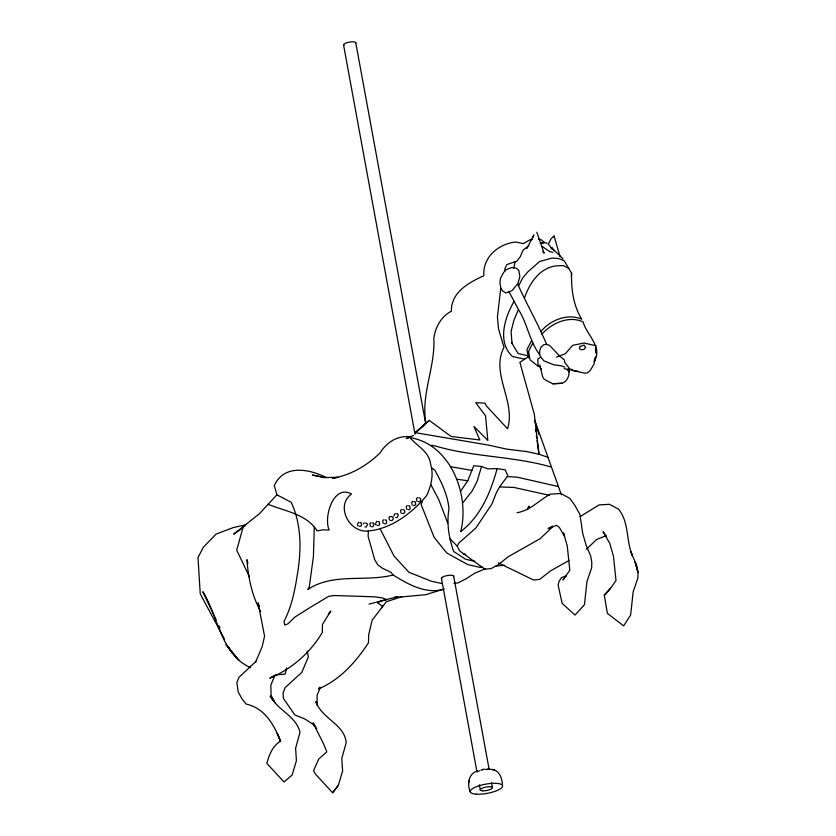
<?xml version="1.0" encoding="UTF-8"?>
<svg xmlns="http://www.w3.org/2000/svg" width="836" height="836" viewBox="0 0 836 836"><rect width="100%" height="100%" fill="white"/><g stroke="black" fill="none" stroke-linecap="round" stroke-linejoin="round"><path stroke-width="1.25" d="M314.284 527.255L313.416 556.577L309.31 586.747L307.836 589.474C333.198 572.555 364.998 582.211 393.077 575.001C407.498 583.873 424.563 593.8 442.004 589.673M571.469 276.476L571.542 273.09L564.195 260.759L558.72 258.575L552.042 258.063L539.638 261.511L527.746 271.961L522.678 277.949L518.56 286.069C527.568 305.746 538.29 324.431 546.629 344.432L549.482 345.331L559.556 355.927L564.478 359.992L564.666 362.364L569.87 369.01L572.305 369.554M470.302 792.037C466.906 784.387 468.411 773.593 477.398 770.938M468.756 783.018L468.85 780.531M413.486 435.525L406.191 438.618L409.17 437.521C450.123 443.226 470.083 494.494 460.751 531.55C480.846 516.23 490.68 492.111 497.148 468.62L505.216 469.863L507.849 475.809L499.531 486.939L496.187 493.146L492.038 503.794L475.799 528.091L458.839 543.003L457.229 546.201L459.633 550.903L484.932 569.232L491.15 568.564L498.287 564.666L508.445 556.588L540.014 538.76L552.951 526.544M410.601 438.315C417.885 446.727 429.432 451.879 430.644 464.461C433.988 474.764 431.062 486.071 426.642 495.612C412.263 512.886 391.488 528.843 368.394 530.965L368.122 536.409L374.706 559.681L377.757 564.749L382.125 568.083L391.154 572.461L393.077 575.001M564.937 367.14L560.935 365.729L553.787 364.799L543.902 360.849L540.798 357.129L539.586 354.558L539.816 350.336L541.028 347.034L543.996 344.599L546.629 344.432M474.806 561.322L465.694 559.294L453.666 551.509C448.796 537.82 446.539 523.064 448.974 508.633C447.615 494.766 441.523 482.184 434.825 470.187L431.773 467.909M500.774 288.169L502.739 291.064L505.968 292.976L512.04 290.625L517.933 283.519L519.846 276.58L518.863 270.456L516.324 268.178L511.256 267.625L505.958 269.861L503.575 272.536L500.471 278.304L499.918 282.599L500.774 288.169L497.42 316.917L498.538 328.976L504.024 347.316C490.178 373.587 516.188 401.364 507.536 428.784L486.709 406.244L484.838 403.13L475.736 402.701L485.538 415.837L487.827 440.447L473.97 426.485L479.812 439.987L451.106 436.476L429.202 420.341L415.482 432.693L488.255 445.055L506.961 449.193L526.837 451.586L539.001 454.282L547.967 457.292M513.795 267.907L515.112 261.783M393.819 516.052L395.083 513.482M286.508 667.943L285.201 674.098L275.566 674.945M533.211 237.236L533.838 234.895L526.826 248.574M315.559 726.568L312.998 722.847L323.427 743.538L326.792 751.846L318.725 759.036L313.542 770.625L315.496 774.178L332.644 792.768L338.34 785.276L342.614 771.011L341.809 758.461L346.198 742.608C344.557 724.112 321.578 718.657 315.904 701.592L316.938 704.518M497.148 468.62L487.816 468.85L481.557 466.488L477.137 481.243L472.33 490.701L462.998 502.635M460.521 491.401L467.752 480.752L473.803 465.704L481.557 466.488M320.23 687.683L317.053 695.374L317.283 705.5M509.009 291.795L518.466 309.529L513.879 320.313L511.089 331.526L512.008 343.366L518.174 353.555L526.69 355.446M255.576 662.122L262.17 646.667L264.563 636.133L258.073 602.808L259.442 606.403M422.431 501.443L421.125 504.474L434.02 537.067L444.585 550.412L447.375 553.39L468.087 564.708L480.24 567.404L482.685 567.195M514.077 301.315C504.975 317.063 496.772 341.893 512.447 356.512L524.611 359.208M524.444 298.128C529.387 283.383 539.784 267.447 556.672 265.838L563.401 265.587L568.835 268.534M527.526 509.573L529.219 506.114L527.788 508.257M532.804 343.126L528.561 351.444L530.034 359.804L538.123 366.21L540.558 366.753M548.228 244.279L551.091 238.73L554.069 236.013L560.089 256.694M381.425 608.075L382.731 606.299L377.663 602.934L380.495 601.136L386.786 599.516L381.906 597.855L374.622 596.82L334.097 595.514L328.632 596.361L311.326 606.737L294.815 617.114L288.054 623.792L284.731 625.067L284.021 621.367C291.336 607.26 294.596 592.024 297.01 576.495C301.378 551.896 302.005 525.384 291.2 502.3L276.873 494.797L274.312 485.444C284.282 464.064 309.006 468.944 326.479 477.575M332.644 792.768L338.34 785.276M319.78 687.213L318.411 688.948C339.98 679.887 355.917 661.976 368.467 642.8L368.686 634.66L372.125 620.228L386.263 601.763L401.949 596.664M531.623 340.618L526.952 349.647L528.373 357.902M328.329 613.875L330.784 611.053L322.477 624.408L322.268 632.549C310.041 652.989 291.743 668.967 269.777 678.153L274.929 675.227L270.854 685.123L271.073 695.238L274.971 702.564M610.27 588.345L604.282 595.127L607.406 613.384L623.646 625.882L630.668 614.909L633.134 591.982L637.899 577.958L637.993 572.367L636.833 566.066L630.647 551.227L632.403 555.689C625.882 540.505 629.435 522.584 618.525 509.155L609.36 504.307L599.004 504.934L580.236 516.554M276.873 494.797L259.359 513.806L233.672 534.12L241.04 529.157M427.133 422.473L429.202 420.341M540.787 331.599C550.37 320.094 567.435 313.009 581.783 319.206C573.214 305.453 571.207 289.005 571.542 273.09M358.613 522.228L357.348 524.789L358.069 525.98M363.273 523.89L364.308 522.887M370.933 522.646L369.888 523.66L370.39 526.398M376.722 521.33L375.458 523.9L376.179 525.092M383.734 519.699L382.7 520.713L383.201 523.461M401.614 509.437L400.569 510.451L401.071 513.189M407.236 505.519L406.202 506.532L406.704 509.281M412.765 501.36L411.72 502.373L412.232 505.122M417.488 497.608L416.443 498.622L416.945 501.36M586.433 549.231L596.726 539.408L605.233 536.106M541.832 334.181C551.823 323.114 568.553 315.329 583.047 321.85C586.694 335.163 603.174 346.94 594.124 361.58L595.587 356.909L593.873 364.433L589.986 370.85L587.468 372.908L584.563 373.138L572.409 370.442M255.962 661.318L238.897 677.421L236.849 682.646L238.25 692.114L242.304 699.304L246.181 704.121C264.803 708.029 274.041 724.885 280.52 741.145C272.64 745.942 269.056 754.918 266.862 763.383L284.01 781.973L292.13 775.024L296.404 760.76L295.61 748.21L299.988 732.357C296.446 716.274 277.521 710.151 270.153 696.033L274.281 701.634M532.553 239.357L529.449 240.068L523.409 243.631L515.707 242.012C498.287 243.872 482.633 257.227 483.793 275.755C468.975 282.495 450.876 292.307 451.398 311.201C441.157 316.447 435.148 327.357 433.821 338.528C435.347 367.088 420.811 394.331 425.869 422.974L415.314 432.734L425.545 423.977M528.78 245.638L522.97 250.277L520.337 256.621L516.92 261.125L506.888 264.563L504.756 269.014L505.09 270.843M606.257 593.55L604.282 595.127L609.183 590.185L616.017 580.508L613.446 556.149L609.695 543.16L603.038 531.696L606.539 536.304M528.394 356.679L519.887 362.375L534.298 414.144L539.001 454.282L537.067 440.52M540.798 357.129L537.788 358.968L538.123 366.21M539.784 364.862L542.616 376.775L544.382 379.429L552.847 383.776L561.949 383.285C567.926 381.3 570.152 374.152 568.637 368.54M552.565 526.074L548.092 528.613L556.598 525.311L559.294 527.349L564.404 536.127M569.285 560.339L550.318 571.009L539.784 579.358L533.567 580.027L498.392 562.91M245.293 525.771L243.203 526.826L236.713 550.161L249.431 576.735M485.256 568.762L474.482 573.339L466.509 578.554L457.616 583.068L453.896 583.141M556.316 357.181L565.366 353.722L572.618 345.352L583.967 343.032L596.131 345.728M444.24 588.972L425.723 594.699L394.205 597.594L397.905 596.632L369.073 604.104M517.066 512.698C530.275 510.65 539.095 500.147 550.37 494.139L560.726 493.512L569.88 498.36L574.823 505.31L579.944 514.548L582.713 533.358L586.193 545.438L590.624 555.804L591.783 562.116L591.689 567.707L586.924 581.731L584.468 604.658L575.011 615.087L562.147 603.341L558.072 584.866L559.274 580.936L561.625 577.551L566.495 575.659L562.973 579.923L569.807 570.256L567.247 545.898L563.495 532.898L564.655 536.137M245.888 524.757L233.244 527.6L216.075 534.089L203.367 547.204L198.007 557.57L200.232 593.832L224.445 639.112M540.244 243.412L544.549 242.544L547.11 243.224M541.31 243.171L544.549 242.544L540.944 239.577L538.415 239.305M482.247 769.517L484.514 769.141M337.89 477.419L332.477 478.265C350.618 475.245 367.056 465.579 380.129 452.851C386.629 442.296 397.57 435.253 410.267 436.768M496.093 566.035L504.62 565.303M552.847 383.776L561.949 383.285M337.765 477.283L325.737 477.555L312.465 475.067L324.619 477.764M487.263 768.932L493.344 769.716M507.389 476.541L517.651 477.262L558.448 486.573M499.531 486.939L513.994 487.461L549.262 495.288M368.394 530.965C349.479 533.399 334.943 505.78 351.517 494.045C333.428 483.699 323.313 517.453 329.175 530.024L322.999 529.815L317.199 530.86C306.216 513.879 285.285 511.371 268.116 504.296M578.585 371.487L564.133 368.645M418.7 497.88L419.954 498.005L420.675 499.186L420.456 500.743L419.411 501.757L418.157 501.631M413.977 501.631L415.231 501.757L415.732 504.495L414.698 505.508L413.444 505.393M408.459 505.79L409.703 505.916L410.215 508.654L409.17 509.667L407.916 509.542M402.827 509.699L404.081 509.824L404.802 511.015L404.582 512.572L403.537 513.586L402.294 513.461M396.306 513.753L397.549 513.868L398.281 515.06L397.016 517.63L395.762 517.505M391.3 516.543L390.046 516.429L389.001 517.432L389.503 520.18M391.258 516.69L392.512 516.815L393.233 518.006L393.014 519.564L391.969 520.577L390.725 520.452M384.957 519.971L386.201 520.096L386.713 522.834L385.668 523.848L384.414 523.723M377.935 521.601L379.189 521.727L379.69 524.475L378.645 525.478L377.391 525.363M372.145 522.918L373.399 523.033L374.12 524.224L372.856 526.795L371.612 526.67M359.825 522.49L361.079 522.615L361.58 525.363L360.535 526.377L359.292 526.252M365.531 523.148L366.774 523.273L367.506 524.465L366.241 527.035L364.987 526.91M456.613 479.185L467.752 480.752M431.282 445.285L434.814 445.849C473.166 457.292 513.314 455.996 551.478 467.105M450.426 466.687L471.807 470.386M550.558 247.55L552.356 248.302M463.301 553.881L465.725 554.414M442.129 583.612L431.188 581.187L408.971 572.273L394.059 556.097L380.286 529.136M493.762 769.862C500.356 771.795 502.164 779.497 502.478 785.485M492.341 769.36L494.902 770.259M425.869 422.974L426.444 423.183M552.815 252.315L549.774 251.636L541.665 246.056M250.549 667.588C220.735 654.598 218.238 616.226 202.845 591.721L216.137 619.873M563.056 258.846L551.687 247.801L554.174 250.737M540.014 367.704L541.435 369.094M449.695 538.436L457.229 546.201M316.76 728.532L313.166 724.404L305.109 719.096L294.826 714.916L283.414 698.426L283.059 692.898L285.107 687.673L301.775 672.374L308.369 656.918L307.136 651.108M542.648 251.427L544.142 253.266L536.806 232.189M229.2 648.443L226.023 644.525L238.73 660.21L231.582 651.39M567.278 369.293L569.274 371.978L568.104 370.264M549.022 244.885L552.282 249.4M539.586 354.558C529.366 341.015 527.526 323.72 518.466 309.529M228.677 647.033L231.102 651.558L229.994 649.206M430.885 484.65L438.701 499.52L447.699 522.991M260.675 611.628C252.054 595.713 248.093 577.613 246.996 559.65L247.905 563.443M218.917 625.746L220.025 628.087M517.578 283.937L518.56 286.069M280.52 741.145L277.218 733.276L280.593 741.595M534.779 420.466L561.374 494.745M534.632 420.393L539.021 434.657M554.069 236.013L554.341 237.476M355.749 42.615L425.524 422.776M453.572 575.617L489.164 769.548M491.526 782.391L492.467 787.522M343.586 45.092L415.011 434.239M441.408 578.094L477.011 772.025M479.362 784.868L480.303 789.999M535.479 429.265L535.834 431.763M536.357 435.514L536.712 438.022M511.925 342.29L512.019 343.387M478.411 771.252A6.218 1.766 -10.4 0 1 479.55 770.729M480.94 770.269A6.218 1.766 -10.4 0 1 482.497 769.893M485.632 769.496A6.218 1.766 -10.4 0 1 487.012 769.507M453.425 576.767A6.165 1.756 -10.4 0 0 452.861 575.513L451.91 575.304A6.165 1.756 -10.4 0 0 444.595 576.223A6.165 1.756 -10.4 0 0 441.69 578.711M343.983 45.478A6.218 1.766 -10.4 0 1 348.936 42.197A6.218 1.766 -10.4 0 1 355.739 43.085M596.476 350.106L596.058 353.085L595.42 349.594L596.183 347.755L596.476 350.106M580.163 346.491L579.327 348.581L580.947 349.741L583.852 349.511L585.67 347.431L584.019 345.059L580.163 346.491M637.272 569.546L635.015 561.646L637.993 572.367L637.272 569.546M476.384 794.179A16.459 4.671 -10.4 0 0 502.436 786.739A16.459 4.671 -10.4 0 0 480.345 785.38A16.459 4.671 -10.4 0 0 476.384 794.179M482.602 790.814A6.218 1.766 -10.4 0 0 492.456 787.993A6.218 1.766 -10.4 0 0 484.107 787.481A6.218 1.766 -10.4 0 0 482.602 790.814"/></g></svg>
